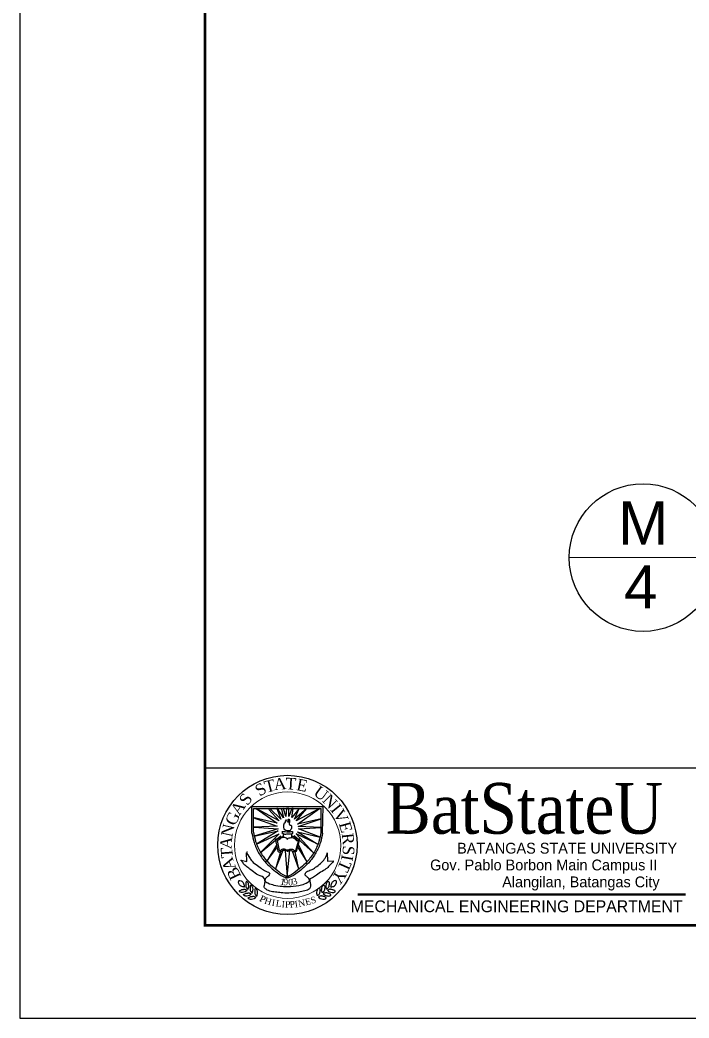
# Model space of a CAD drawing. Header units: millimetres. Extents: x 5 to 430, y 3 to 339.
# Drawn here: x 109.91 to 131.66, y 80.68 to 113.11 of the extents above; entities that cross this region are included whole.
import ezdxf
from ezdxf.enums import TextEntityAlignment as Align

# ---------------------------------------------------------------- set-up
doc = ezdxf.new("R2010")
doc.units = ezdxf.units.MM
doc.header["$MEASUREMENT"] = 0
doc.layers.add('template', color=7, linetype='Continuous')
doc.styles.add('CGOTHIC', font='GOTHIC.TTF')
doc.styles.add('GARAMOND', font='GARA.TTF')
doc.styles.get("Standard").update_dxf_attribs({"font": 'arial.ttf'})

msp = doc.modelspace()

# ---------------------------------------------------------------- linework, layer by layer
at = {"color": 0, "linetype": 'ByBlock', "lineweight": 9}
msp.add_line((132.839, 95.64), (127.769, 95.64), dxfattribs=at)
msp.add_circle((130.167, 95.64), 2.398)
at = {"layer": 'template'}
for p, q in [((109.912, 151.076), (109.912, 80.681)), ((115.928, 88.809), (206.179, 88.809)), ((117.455, 87.553), (119.766, 87.549)), ((117.455, 86.687), (117.455, 87.553)), ((117.504, 87.49), (119.701, 87.49)), ((117.504, 86.721), (117.504, 87.49)), ((118.334, 87.093), (117.596, 87.49)), ((117.596, 87.49), (118.279, 87.017)), ((118.035, 87.49), (118.003, 87.457)), ((118.003, 87.457), (118.334, 87.093)), ((118.393, 87.147), (118.035, 87.49)), ((118.285, 87.49), (118.258, 87.49)), ((118.258, 87.49), (118.393, 87.147)), ((118.475, 87.185), (118.285, 87.49)), ((118.475, 87.49), (118.417, 87.472)), ((118.417, 87.472), (118.475, 87.185)), ((118.556, 87.229), (118.475, 87.49)), ((118.578, 87.49), (118.556, 87.229)), ((118.654, 87.49), (118.578, 87.49)), ((118.751, 87.49), (118.654, 87.234)), ((118.654, 87.234), (118.654, 87.49)), ((118.99, 87.49), (118.751, 87.196)), ((118.751, 87.196), (118.789, 87.49)), ((118.789, 87.49), (118.751, 87.49)), ((119.24, 87.49), (118.833, 87.142)), ((118.833, 87.142), (118.99, 87.49)), ((119.652, 87.49), (118.893, 87.088)), ((118.893, 87.088), (119.24, 87.49)), ((118.931, 86.985), (119.652, 87.49)), ((119.701, 86.715), (119.701, 87.49)), ((119.75, 86.687), (119.766, 87.549)), ((118.279, 87.017), (117.482, 87.191)), ((117.482, 87.191), (118.279, 86.914)), ((118.279, 86.914), (117.531, 86.882)), ((119.701, 87.153), (118.931, 86.985)), ((118.952, 86.903), (119.701, 87.153)), ((118.301, 86.828), (117.53, 86.593)), ((117.53, 86.593), (118.306, 86.762)), ((117.531, 86.882), (118.301, 86.828)), ((118.306, 86.762), (117.604, 86.331)), ((117.604, 86.331), (118.334, 86.665)), ((118.334, 86.665), (117.737, 86.056)), ((117.737, 86.056), (118.388, 86.6)), ((118.464, 86.672), (118.464, 86.572)), ((118.744, 86.66), (118.744, 86.56)), ((119.46, 86.043), (118.827, 86.616)), ((119.598, 86.326), (118.893, 86.665)), ((118.893, 86.665), (119.46, 86.043)), ((118.931, 86.73), (119.598, 86.326)), ((118.931, 86.73), (119.668, 86.561)), ((119.701, 86.871), (118.952, 86.903)), ((118.963, 86.828), (119.701, 86.871)), ((119.668, 86.561), (118.963, 86.828)), ((118.252, 86.296), (117.941, 85.781)), ((118.218, 86.458), (118.295, 86.102)), ((118.278, 86.45), (118.336, 86.12)), ((118.954, 86.421), (118.873, 86.114)), ((118.905, 86.097), (118.999, 86.46)), ((119.24, 85.754), (118.969, 86.318)), ((117.291, 85.77), (117.281, 86.046)), ((117.941, 85.781), (118.263, 86.215)), ((118.222, 85.517), (118.469, 86.133)), ((118.377, 86.079), (118.222, 85.517)), ((118.534, 86.117), (118.602, 85.279)), ((118.602, 85.279), (118.686, 86.122)), ((118.757, 86.117), (118.976, 85.512)), ((118.976, 85.512), (118.855, 86.085)), ((118.936, 86.247), (119.24, 85.754)), ((119.899, 86.048), (119.911, 85.777)), ((117.107, 85.808), (117.291, 85.77)), ((119.911, 85.777), (120.091, 85.783)), ((109.912, 80.681), (209.188, 80.681))]:
    msp.add_line(p, q, dxfattribs=at)
at = {"layer": 'template', "linetype": 'Continuous', "lineweight": 50}
msp.add_line((120.893, 84.697), (131.553, 84.697), dxfattribs=at)
at = {"layer": 'template', "linetype": 'Continuous', "const_width": 0.0853}
msp.add_lwpolyline([(115.928, 83.689), (206.179, 83.689), (206.179, 148.068), (115.928, 148.068)], close=True, dxfattribs=at)
at = {"layer": 'template'}
msp.add_circle((118.607, 86.304), 2.263, dxfattribs=at)
at = {"layer": 'template', "lineweight": 20}
for centre, radius in [((118.607, 86.304), 2.263), ((118.615, 86.297), 1.728)]:
    msp.add_circle(centre, radius, dxfattribs=at)
at = {"layer": 'template', "start_tangent": (-1, 0)}
msp.add_spline([(118.596, 86.762), (118.527, 86.799), (118.491, 86.855), (118.491, 86.918), (118.491, 86.966), (118.506, 86.991), (118.52, 87.039), (118.542, 87.034), (118.549, 87.082), (118.563, 87.118), (118.583, 87.092), (118.62, 87.058), (118.649, 87.058), (118.646, 87.097), (118.633, 87.132), (118.635, 87.144), (118.67, 87.114), (118.67, 87.086), (118.676, 87.06), (118.676, 87.031), (118.665, 86.986), (118.692, 86.946), (118.724, 86.947), (118.745, 86.894), (118.739, 86.851), (118.707, 86.792), (118.677, 86.767), (118.64, 86.759), (118.595, 86.759), (118.597, 86.759)], degree=3, dxfattribs=at)
at = {"layer": 'template'}
for points in [[(117.455, 86.687), (117.525, 86.386), (117.671, 86.05), (117.872, 85.768), (118.274, 85.405), (118.545, 85.247), (118.599, 85.231)], [(117.504, 86.721), (117.574, 86.421), (117.72, 86.085), (117.921, 85.803), (118.323, 85.439), (118.594, 85.282), (118.648, 85.266)], [(118.218, 86.458), (118.217, 86.496), (118.274, 86.505), (118.336, 86.528), (118.412, 86.566), (118.464, 86.572), (118.464, 86.595)], [(119.701, 86.721), (119.631, 86.421), (119.484, 86.085), (119.284, 85.803), (118.882, 85.439), (118.611, 85.282), (118.556, 85.266)], [(119.75, 86.687), (119.68, 86.386), (119.533, 86.05), (119.333, 85.768), (118.931, 85.405), (118.66, 85.247), (118.606, 85.231)], [(118.998, 86.456), (118.986, 86.499), (118.925, 86.485), (118.89, 86.502), (118.864, 86.534), (118.826, 86.557), (118.794, 86.58), (118.744, 86.58)], [(118.295, 86.102), (118.345, 86.067), (118.397, 86.079), (118.432, 86.116), (118.469, 86.133), (118.522, 86.133), (118.562, 86.125), (118.603, 86.105), (118.67, 86.119), (118.71, 86.131), (118.757, 86.117), (118.855, 86.085), (118.905, 86.097)], [(118.336, 86.12), (118.391, 86.12), (118.4, 86.143), (118.438, 86.163), (118.501, 86.178), (118.562, 86.149), (118.6, 86.143), (118.649, 86.146), (118.687, 86.163), (118.742, 86.169), (118.777, 86.166), (118.809, 86.143), (118.826, 86.128), (118.873, 86.114)], [(117.189, 84.939), (117.08, 84.978), (117.03, 85.056), (117.023, 85.132), (117.033, 85.145), (117.1, 85.139), (117.166, 85.079), (117.192, 85.02), (117.201, 84.965), (117.201, 84.937), (117.194, 84.937), (117.179, 84.952), (117.178, 84.952)], [(117.322, 84.864), (117.35, 84.937), (117.343, 85.026), (117.326, 85.078), (117.288, 85.112), (117.27, 85.109), (117.257, 85.06), (117.253, 85.016), (117.26, 84.964), (117.26, 84.943), (117.281, 84.909), (117.322, 84.868), (117.329, 84.868)], [(117.46, 84.746), (117.488, 84.818), (117.481, 84.907), (117.464, 84.959), (117.426, 84.994), (117.409, 84.99), (117.395, 84.942), (117.391, 84.897), (117.398, 84.846), (117.398, 84.825), (117.419, 84.79), (117.46, 84.749), (117.467, 84.749)], [(119.745, 84.756), (119.72, 84.829), (119.731, 84.918), (119.75, 84.969), (119.79, 85.002), (119.807, 84.998), (119.818, 84.949), (119.82, 84.904), (119.811, 84.853), (119.81, 84.832), (119.788, 84.799), (119.745, 84.759), (119.738, 84.76)], [(119.888, 84.869), (119.863, 84.942), (119.874, 85.031), (119.893, 85.082), (119.933, 85.115), (119.95, 85.111), (119.961, 85.062), (119.963, 85.017), (119.954, 84.966), (119.953, 84.945), (119.931, 84.912), (119.888, 84.872), (119.881, 84.872)], [(120.024, 84.938), (120.134, 84.972), (120.188, 85.048), (120.198, 85.124), (120.189, 85.137), (120.122, 85.134), (120.053, 85.076), (120.024, 85.019), (120.014, 84.964), (120.013, 84.937), (120.019, 84.936), (120.034, 84.95), (120.036, 84.95)], [(117.295, 84.828), (117.233, 84.781), (117.145, 84.763), (117.091, 84.765), (117.047, 84.791), (117.046, 84.809), (117.088, 84.836), (117.13, 84.852), (117.182, 84.859), (117.202, 84.865), (117.24, 84.855), (117.292, 84.827), (117.294, 84.82)], [(117.433, 84.709), (117.371, 84.663), (117.284, 84.644), (117.229, 84.646), (117.186, 84.673), (117.184, 84.69), (117.226, 84.717), (117.268, 84.733), (117.32, 84.741), (117.34, 84.747), (117.379, 84.736), (117.43, 84.708), (117.432, 84.702)], [(117.584, 84.602), (117.523, 84.555), (117.435, 84.537), (117.38, 84.539), (117.337, 84.566), (117.335, 84.583), (117.378, 84.61), (117.42, 84.626), (117.471, 84.634), (117.491, 84.639), (117.53, 84.629), (117.581, 84.601), (117.583, 84.595)], [(117.612, 84.639), (117.639, 84.711), (117.632, 84.8), (117.615, 84.852), (117.577, 84.886), (117.56, 84.883), (117.546, 84.835), (117.543, 84.79), (117.55, 84.738), (117.55, 84.718), (117.57, 84.683), (117.612, 84.642), (117.618, 84.642)], [(119.589, 84.655), (119.565, 84.728), (119.575, 84.818), (119.595, 84.868), (119.634, 84.901), (119.651, 84.897), (119.663, 84.848), (119.664, 84.804), (119.655, 84.752), (119.655, 84.732), (119.633, 84.698), (119.589, 84.659), (119.583, 84.659)], [(119.615, 84.618), (119.675, 84.568), (119.762, 84.546), (119.816, 84.546), (119.861, 84.571), (119.863, 84.588), (119.822, 84.617), (119.781, 84.634), (119.729, 84.644), (119.71, 84.651), (119.671, 84.642), (119.618, 84.617), (119.616, 84.61)], [(119.771, 84.718), (119.83, 84.669), (119.917, 84.647), (119.972, 84.647), (120.016, 84.672), (120.019, 84.689), (119.977, 84.718), (119.936, 84.735), (119.885, 84.745), (119.865, 84.752), (119.826, 84.743), (119.774, 84.717), (119.772, 84.711)], [(119.914, 84.831), (119.973, 84.782), (120.06, 84.76), (120.115, 84.759), (120.159, 84.784), (120.162, 84.802), (120.12, 84.83), (120.079, 84.848), (120.028, 84.858), (120.008, 84.865), (119.969, 84.856), (119.917, 84.83), (119.915, 84.824)]]:
    msp.add_spline(points, degree=3, dxfattribs=at)
for points, end_tangent in [([(118.45, 86.742), (118.538, 86.737), (118.629, 86.734), (118.691, 86.735), (118.745, 86.741), (118.775, 86.738), (118.776, 86.71), (118.776, 86.686), (118.765, 86.664), (118.74, 86.66), (118.69, 86.656), (118.602, 86.656), (118.497, 86.653), (118.471, 86.669), (118.441, 86.688), (118.449, 86.743), (118.449, 86.749)], (-1, 0)), ([(118.278, 86.45), (118.353, 86.491), (118.406, 86.537), (118.458, 86.552), (118.51, 86.557), (118.562, 86.537), (118.583, 86.511), (118.603, 86.497), (118.632, 86.523), (118.699, 86.537), (118.762, 86.549), (118.832, 86.517), (118.878, 86.47), (118.936, 86.45), (118.954, 86.459), (118.954, 86.421)], (0, -1))]:
    msp.add_spline(points, degree=3, dxfattribs=dict(at, end_tangent=end_tangent))
for points, knots in [([(117.297, 86.074), (117.247, 86.074), (117.369, 85.911), (117.427, 85.798), (117.583, 85.66), (117.758, 85.557), (117.872, 85.442), (118.055, 85.413), (118.011, 85.32), (117.964, 85.27), (117.9, 85.232), (117.851, 85.133), (118.006, 85.046), (118.182, 84.995), (118.401, 84.957), (118.58, 84.959), (118.791, 84.956), (119.026, 84.984), (119.221, 85.063), (119.327, 85.126), (119.327, 85.194), (119.27, 85.236), (119.233, 85.287), (119.167, 85.321), (119.188, 85.39), (119.248, 85.462), (119.386, 85.484), (119.529, 85.586), (119.666, 85.679), (119.768, 85.783), (119.831, 85.877), (119.886, 85.947), (119.899, 86.036), (119.899, 86.048)], [0, 0, 0, 0, 0.050157, 0.09733, 0.169415, 0.238469, 0.297382, 0.34519, 0.361609, 0.384753, 0.415402, 0.43521, 0.480082, 0.549086, 0.637593, 0.692397, 0.728181, 0.847546, 0.920378, 0.94488, 0.959291, 0.979722, 1.010309, 1.023969, 1.046254, 1.066064, 1.119081, 1.173808, 1.241086, 1.282544, 1.318293, 1.350594, 1.379885, 1.379885, 1.379885, 1.379885]), ([(117.281, 86.068), (117.286, 86.074), (117.294, 86.077), (117.307, 86.077), (117.308, 86.077)], [3.04846765, 3.04846765, 3.04846765, 3.04846765, 3.05886904, 3.06079098, 3.06079098, 3.06079098, 3.06079098]), ([(120.091, 85.783), (120.095, 85.783), (120.119, 85.779), (119.982, 85.65), (119.898, 85.539), (119.725, 85.443), (119.566, 85.336), (119.45, 85.243), (119.324, 85.202), (119.35, 85.071), (119.381, 84.967), (119.308, 84.84), (119.156, 84.811), (118.958, 84.76), (118.715, 84.742), (118.477, 84.736), (118.266, 84.768), (118.08, 84.788), (117.946, 84.836), (117.873, 84.891), (117.846, 84.94), (117.868, 85.029), (117.887, 85.117), (117.856, 85.268), (117.641, 85.312), (117.477, 85.451), (117.324, 85.569), (117.194, 85.659), (117.15, 85.746), (117.078, 85.813), (117.106, 85.81), (117.135, 85.802)], [1.525096, 1.525096, 1.525096, 1.525096, 1.532073, 1.584612, 1.633558, 1.698069, 1.768711, 1.823631, 1.856154, 1.874433, 1.942755, 1.959564, 2.013837, 2.081716, 2.168665, 2.253261, 2.318126, 2.380396, 2.439479, 2.4572, 2.470092, 2.492272, 2.543518, 2.560297, 2.639259, 2.721631, 2.780104, 2.832648, 2.871086, 2.885372, 2.911145, 2.911145, 2.911145, 2.911145]), ([(118.575, 85.612), (118.588, 85.61), (118.609, 85.606), (118.624, 85.608), (118.635, 85.611)], [0, 0, 0, 0, 0.01145534, 0.02007474, 0.02007474, 0.02007474, 0.02007474]), ([(118.575, 85.591), (118.588, 85.589), (118.609, 85.586), (118.624, 85.587), (118.635, 85.591)], [0, 0, 0, 0, 0.01145534, 0.02007474, 0.02007474, 0.02007474, 0.02007474]), ([(118.581, 85.542), (118.591, 85.544), (118.608, 85.546), (118.621, 85.545), (118.629, 85.543)], [0.00178548, 0.00178548, 0.00178548, 0.00178548, 0.01145534, 0.01823656, 0.01823656, 0.01823656, 0.01823656]), ([(118.583, 85.522), (118.592, 85.523), (118.608, 85.525), (118.62, 85.525), (118.627, 85.523)], [0.00231179, 0.00231179, 0.00231179, 0.00231179, 0.01145534, 0.0176246, 0.0176246, 0.0176246, 0.0176246])]:
    msp.add_open_spline(points, degree=3, knots=knots, dxfattribs=at)

# ---------------------------------------------------------------- texts
at = {"color": 0, "linetype": 'ByBlock', "lineweight": 9}
for s, p in [('M', (129.361, 96.065)), ('4', (129.553, 93.987))]:
    msp.add_text(s, height=1.4, dxfattribs=at).set_placement(p)
at = {"layer": 'template', "width": 1}
for s, height, style, p in [('BatStateU', 1.6503, 'GARAMOND', (126.313, 86.67)), ('BATANGAS STATE UNIVERSITY', 0.35128, 'CGOTHIC', (127.699, 86.023)), ('Gov. Pablo Borbon Main Campus II', 0.35128, 'CGOTHIC', (126.94, 85.478)), ('Alangilan, Batangas City', 0.35128, 'CGOTHIC', (128.148, 84.929))]:
    msp.add_text(s, height=height, dxfattribs=dict(at, style=style)).set_placement(p, align=Align.CENTER)
at = {"layer": 'template', "attachment_point": 1}
for s, insert, char_height, width, rotation in [('{\\fTimes New Roman|b0|i0|c0|p18;S}', (117.501, 88.183), 0.37713, 29.67394, 33.2318), ('{\\fTimes New Roman|b0|i0|c0|p18;T}', (117.817, 88.36), 0.37713, 29.67394, 14.448), ('{\\fTimes New Roman|b0|i0|c0|p18;A}', (118.14, 88.457), 0.37713, 29.67394, 5.7185), ('{\\fTimes New Roman|b0|i0|c0|p18;T}', (118.556, 88.492), 0.37713, 0.3193, 356.815), ('{\\fTimes New Roman|b0|i0|c0|p18;E}', (118.953, 88.463), 0.37713, 29.67394, 348.6904), ('{\\fTimes New Roman|b0|i0|c0|p18;U}', (119.645, 88.254), 0.37713, 29.67394, 323.5013), ('{\\fTimes New Roman|b0|i0|c0|p18;S}', (117.003, 87.768), 0.37713, 29.67394, 56.1104), ('{\\fTimes New Roman|b0|i0|c0|p18;N}', (119.982, 87.997), 0.37713, 29.67394, 314.1356), ('{\\fTimes New Roman|b0|i0|c0|p18;A}', (116.727, 87.442), 0.37713, 29.67394, 56.1104), ('{\\fTimes New Roman|b0|i0|c0|p18;I}', (120.282, 87.683), 0.37713, 29.67394, 308.6454), ('{\\fTimes New Roman|b0|i0|c0|p18;G}', (116.563, 87.055), 0.37713, 29.67394, 65.9347), ('{\\fTimes New Roman|b0|i0|c0|p18;V}', (120.413, 87.514), 0.37713, 29.67394, 298.2002), ('{\\fTimes New Roman|b0|i0|c0|p18;N}', (116.439, 86.616), 0.37713, 29.67394, 77.5616), ('{\\fTimes New Roman|b0|i0|c0|p18;E}', (120.638, 87.102), 0.37713, 29.67394, 285.4787), ('{\\fTimes New Roman|b0|i0|c0|p18;R}', (120.746, 86.711), 0.37713, 29.67394, 276.1995), ('{\\fTimes New Roman|b0|i0|c0|p18;A}', (116.408, 86.182), 0.37713, 29.67394, 85.537), ('{\\fTimes New Roman|b0|i0|c0|p18;T}', (116.459, 85.861), 0.37713, 29.67394, 94.2665), ('{\\fTimes New Roman|b0|i0|c0|p18;A}', (116.593, 85.428), 0.37713, 29.67394, 110.3667), ('{\\fTimes New Roman|b0|i0|c0|p18;I}', (120.751, 85.943), 0.37713, 29.67394, 259.8108), ('{\\fTimes New Roman|b0|i0|c0|p18;S}', (120.793, 86.269), 0.37713, 29.67394, 266.0586), ('{\\fTimes New Roman|b0|i0|c0|p18;T}', (120.704, 85.699), 0.37713, 29.67394, 245.978), ('{\\fTimes New Roman|b0|i0|c0|p18;B}', (116.775, 85.122), 0.37713, 29.67394, 115.1841), ('{\\fTimes New Roman|b0|i0|c0|p18;Y}', (120.554, 85.347), 0.37713, 29.67394, 237.494), ('{\\fTimes New Roman|b0|i0|c0|p18;1}', (118.392, 85.227), 0.21119, 29.67394, 350.6967), ('{\\fTimes New Roman|b0|i0|c0|p18;9}', (118.474, 85.206), 0.21119, 29.67394, 359.8965), ('{\\fTimes New Roman|b0|i0|c0|p18;0}', (118.63, 85.201), 0.21119, 29.67394, 359.8965), ('{\\fTimes New Roman|b0|i0|c0|p18;3}', (118.744, 85.204), 0.21119, 29.67394, 14.5727), ('{\\fTimes New Roman|b0|i0|c0|p18;P}', (117.77, 84.683), 0.21119, 29.67394, 333.245), ('{\\fTimes New Roman|b0|i0|c0|p18;P}', (117.776, 84.683), 0.21119, 29.67394, 333.245), ('{\\fTimes New Roman|b0|i0|c0|p18;H}', (117.902, 84.609), 0.21119, 29.67394, 342.3689), ('{\\fTimes New Roman|b0|i0|c0|p18;I}', (118.118, 84.539), 0.21119, 29.67394, 350.7446), ('{\\fTimes New Roman|b0|i0|c0|p18;L}', (118.248, 84.52), 0.21119, 29.67394, 350.6967), ('{\\fTimes New Roman|b0|i0|c0|p18;I}', (118.424, 84.487), 0.21119, 29.67394, 357.8325), ('{\\fTimes New Roman|b0|i0|c0|p18;P}', (118.53, 84.477), 0.21119, 29.67394, 359.8965), ('{\\fTimes New Roman|b0|i0|c0|p18;P}', (118.663, 84.47), 0.21119, 29.67394, 7.5162), ('{\\fTimes New Roman|b0|i0|c0|p18;I}', (118.825, 84.478), 0.21119, 29.67394, 9.0391), ('{\\fTimes New Roman|b0|i0|c0|p18;N}', (118.933, 84.487), 0.21119, 29.67394, 12.9245), ('{\\fTimes New Roman|b0|i0|c0|p18;E}', (119.156, 84.543), 0.21119, 29.67394, 14.5727), ('{\\fTimes New Roman|b0|i0|c0|p18;S}', (119.335, 84.595), 0.21119, 29.67394, 14.5727)]:
    msp.add_mtext(s, dxfattribs=dict(at, insert=insert, char_height=char_height, width=width, rotation=rotation))
at = {"layer": 'template', "linetype": 'Continuous', "lineweight": 0, "insert": (120.667, 84.504), "char_height": 0.38403, "width": 12.18966, "attachment_point": 1}
msp.add_mtext('{\\fCentury Gothic|b0|i0|c0|p34;\\C7;MECHANICAL ENGINEERING DEPARTMENT}', dxfattribs=at)

doc.saveas('drawing.dxf')
